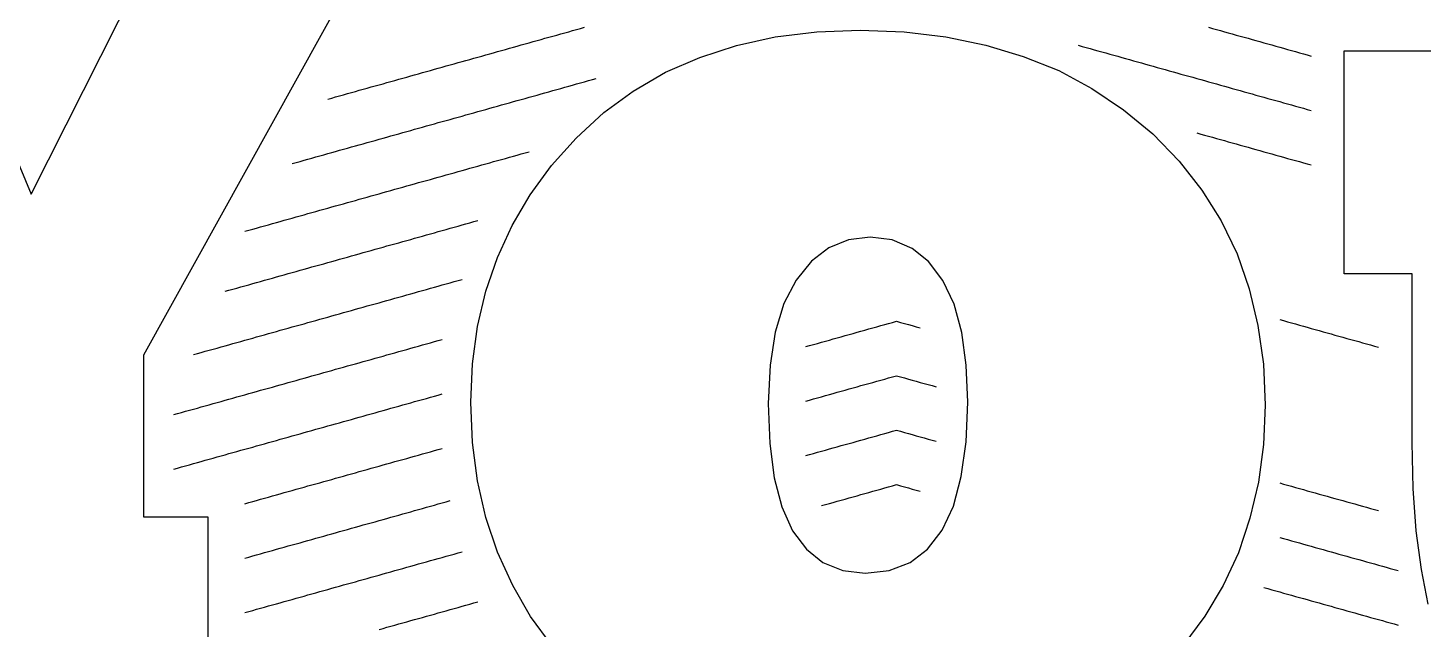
# Model space of a CAD drawing. Header units: millimetres. Extents: x 7 to 193, y 7 to 313.
# Drawn here: x 49 to 130.9, y 143.9 to 179.2 of the extents above; entities that cross this region are included whole.
import ezdxf

# ---------------------------------------------------------------- set-up
doc = ezdxf.new("R2010")
doc.units = ezdxf.units.MM
doc.layers.add('STUDY_GUIDES', color=7, linetype='Continuous')
doc.layers.add('STUDY_LETTER_BOUNDARY', color=7, linetype='Continuous')

msp = doc.modelspace()

# ---------------------------------------------------------------- linework, layer by layer
at = {"layer": 'STUDY_GUIDES'}
for points in [[(66.592, 175.0458), (66.824, 175.1107), (67.056, 175.1757), (67.288, 175.2406), (67.52, 175.3056), (67.752, 175.3706), (67.984, 175.4355), (68.216, 175.5005), (68.448, 175.5654), (68.68, 175.6304), (68.912, 175.6954), (69.144, 175.7603), (69.376, 175.8253), (69.608, 175.8902), (69.84, 175.9552), (70.072, 176.0202), (70.304, 176.0851), (70.536, 176.1501), (70.768, 176.215), (71, 176.28), (71.232, 176.345), (71.464, 176.4099), (71.696, 176.4749), (71.928, 176.5398), (72.16, 176.6048), (72.392, 176.6698), (72.624, 176.7347), (72.856, 176.7997), (73.088, 176.8646), (73.32, 176.9296), (73.552, 176.9946), (73.784, 177.0595), (74.016, 177.1245), (74.248, 177.1894), (74.48, 177.2544), (74.712, 177.3194), (74.944, 177.3843), (75.176, 177.4493), (75.408, 177.5142), (75.64, 177.5792), (75.872, 177.6442), (76.104, 177.7091), (76.336, 177.7741), (76.568, 177.839), (76.8, 177.904), (77.032, 177.969), (77.264, 178.0339), (77.496, 178.0989), (77.728, 178.1638), (77.96, 178.2288), (78.192, 178.2938), (78.424, 178.3587), (78.656, 178.4237), (78.888, 178.4886), (79.12, 178.5536), (79.352, 178.6186), (79.584, 178.6835), (79.816, 178.7485), (80.048, 178.8134), (80.28, 178.8784), (80.512, 178.9434), (80.744, 179.0083), (80.976, 179.0733), (81.208, 179.1382), (81.44, 179.2032), (81.672, 179.2682)], [(118.328, 179.2682), (118.56, 179.2032), (118.792, 179.1382), (119.024, 179.0733), (119.256, 179.0083), (119.488, 178.9434), (119.72, 178.8784), (119.952, 178.8134), (120.184, 178.7485), (120.416, 178.6835), (120.648, 178.6186), (120.88, 178.5536), (121.112, 178.4886), (121.344, 178.4237), (121.576, 178.3587), (121.808, 178.2938), (122.04, 178.2288), (122.272, 178.1638), (122.504, 178.0989), (122.736, 178.0339), (122.968, 177.969), (123.2, 177.904), (123.432, 177.839), (123.664, 177.7741), (123.896, 177.7091), (124.128, 177.6442), (124.36, 177.5792)], [(110.672, 178.2118), (110.904, 178.1469), (111.136, 178.0819), (111.368, 178.017), (111.6, 177.952), (111.832, 177.887), (112.064, 177.8221), (112.296, 177.7571), (112.528, 177.6922), (112.76, 177.6272), (112.992, 177.5622), (113.224, 177.4973), (113.456, 177.4323), (113.688, 177.3674), (113.92, 177.3024), (114.152, 177.2374), (114.384, 177.1725), (114.616, 177.1075), (114.848, 177.0426), (115.08, 176.9776), (115.312, 176.9126), (115.544, 176.8477), (115.776, 176.7827), (116.008, 176.7178), (116.24, 176.6528), (116.472, 176.5878), (116.704, 176.5229), (116.936, 176.4579), (117.168, 176.393), (117.4, 176.328), (117.632, 176.263), (117.864, 176.1981), (118.096, 176.1331), (118.328, 176.0682), (118.56, 176.0032), (118.792, 175.9382), (119.024, 175.8733), (119.256, 175.8083), (119.488, 175.7434), (119.72, 175.6784), (119.952, 175.6134), (120.184, 175.5485), (120.416, 175.4835), (120.648, 175.4186), (120.88, 175.3536), (121.112, 175.2886), (121.344, 175.2237), (121.576, 175.1587), (121.808, 175.0938), (122.04, 175.0288), (122.272, 174.9638), (122.504, 174.8989), (122.736, 174.8339), (122.968, 174.769), (123.2, 174.704), (123.432, 174.639), (123.664, 174.5741), (123.896, 174.5091), (124.128, 174.4442), (124.36, 174.3792)], [(64.504, 171.2611), (64.736, 171.3261), (64.968, 171.391), (65.2, 171.456), (65.432, 171.521), (65.664, 171.5859), (65.896, 171.6509), (66.128, 171.7158), (66.36, 171.7808), (66.592, 171.8458), (66.824, 171.9107), (67.056, 171.9757), (67.288, 172.0406), (67.52, 172.1056), (67.752, 172.1706), (67.984, 172.2355), (68.216, 172.3005), (68.448, 172.3654), (68.68, 172.4304), (68.912, 172.4954), (69.144, 172.5603), (69.376, 172.6253), (69.608, 172.6902), (69.84, 172.7552), (70.072, 172.8202), (70.304, 172.8851), (70.536, 172.9501), (70.768, 173.015), (71, 173.08), (71.232, 173.145), (71.464, 173.2099), (71.696, 173.2749), (71.928, 173.3398), (72.16, 173.4048), (72.392, 173.4698), (72.624, 173.5347), (72.856, 173.5997), (73.088, 173.6646), (73.32, 173.7296), (73.552, 173.7946), (73.784, 173.8595), (74.016, 173.9245), (74.248, 173.9894), (74.48, 174.0544), (74.712, 174.1194), (74.944, 174.1843), (75.176, 174.2493), (75.408, 174.3142), (75.64, 174.3792), (75.872, 174.4442), (76.104, 174.5091), (76.336, 174.5741), (76.568, 174.639), (76.8, 174.704), (77.032, 174.769), (77.264, 174.8339), (77.496, 174.8989), (77.728, 174.9638), (77.96, 175.0288), (78.192, 175.0938), (78.424, 175.1587), (78.656, 175.2237), (78.888, 175.2886), (79.12, 175.3536), (79.352, 175.4186), (79.584, 175.4835), (79.816, 175.5485), (80.048, 175.6134), (80.28, 175.6784), (80.512, 175.7434), (80.744, 175.8083), (80.976, 175.8733), (81.208, 175.9382), (81.44, 176.0032), (81.672, 176.0682), (81.904, 176.1331), (82.136, 176.1981), (82.368, 176.263)], [(117.632, 173.063), (117.864, 172.9981), (118.096, 172.9331), (118.328, 172.8682), (118.56, 172.8032), (118.792, 172.7382), (119.024, 172.6733), (119.256, 172.6083), (119.488, 172.5434), (119.72, 172.4784), (119.952, 172.4134), (120.184, 172.3485), (120.416, 172.2835), (120.648, 172.2186), (120.88, 172.1536), (121.112, 172.0886), (121.344, 172.0237), (121.576, 171.9587), (121.808, 171.8938), (122.04, 171.8288), (122.272, 171.7638), (122.504, 171.6989), (122.736, 171.6339), (122.968, 171.569), (123.2, 171.504), (123.432, 171.439), (123.664, 171.3741), (123.896, 171.3091), (124.128, 171.2442), (124.36, 171.1792)], [(61.72, 167.2816), (61.952, 167.3466), (62.184, 167.4115), (62.416, 167.4765), (62.648, 167.5414), (62.88, 167.6064), (63.112, 167.6714), (63.344, 167.7363), (63.576, 167.8013), (63.808, 167.8662), (64.04, 167.9312), (64.272, 167.9962), (64.504, 168.0611), (64.736, 168.1261), (64.968, 168.191), (65.2, 168.256), (65.432, 168.321), (65.664, 168.3859), (65.896, 168.4509), (66.128, 168.5158), (66.36, 168.5808), (66.592, 168.6458), (66.824, 168.7107), (67.056, 168.7757), (67.288, 168.8406), (67.52, 168.9056), (67.752, 168.9706), (67.984, 169.0355), (68.216, 169.1005), (68.448, 169.1654), (68.68, 169.2304), (68.912, 169.2954), (69.144, 169.3603), (69.376, 169.4253), (69.608, 169.4902), (69.84, 169.5552), (70.072, 169.6202), (70.304, 169.6851), (70.536, 169.7501), (70.768, 169.815), (71, 169.88), (71.232, 169.945), (71.464, 170.0099), (71.696, 170.0749), (71.928, 170.1398), (72.16, 170.2048), (72.392, 170.2698), (72.624, 170.3347), (72.856, 170.3997), (73.088, 170.4646), (73.32, 170.5296), (73.552, 170.5946), (73.784, 170.6595), (74.016, 170.7245), (74.248, 170.7894), (74.48, 170.8544), (74.712, 170.9194), (74.944, 170.9843), (75.176, 171.0493), (75.408, 171.1142), (75.64, 171.1792), (75.872, 171.2442), (76.104, 171.3091), (76.336, 171.3741), (76.568, 171.439), (76.8, 171.504), (77.032, 171.569), (77.264, 171.6339), (77.496, 171.6989), (77.728, 171.7638), (77.96, 171.8288), (78.192, 171.8938), (78.424, 171.9587)], [(60.56, 163.7568), (60.792, 163.8218), (61.024, 163.8867), (61.256, 163.9517), (61.488, 164.0166), (61.72, 164.0816), (61.952, 164.1466), (62.184, 164.2115), (62.416, 164.2765), (62.648, 164.3414), (62.88, 164.4064), (63.112, 164.4714), (63.344, 164.5363), (63.576, 164.6013), (63.808, 164.6662), (64.04, 164.7312), (64.272, 164.7962), (64.504, 164.8611), (64.736, 164.9261), (64.968, 164.991), (65.2, 165.056), (65.432, 165.121), (65.664, 165.1859), (65.896, 165.2509), (66.128, 165.3158), (66.36, 165.3808), (66.592, 165.4458), (66.824, 165.5107), (67.056, 165.5757), (67.288, 165.6406), (67.52, 165.7056), (67.752, 165.7706), (67.984, 165.8355), (68.216, 165.9005), (68.448, 165.9654), (68.68, 166.0304), (68.912, 166.0954), (69.144, 166.1603), (69.376, 166.2253), (69.608, 166.2902), (69.84, 166.3552), (70.072, 166.4202), (70.304, 166.4851), (70.536, 166.5501), (70.768, 166.615), (71, 166.68), (71.232, 166.745), (71.464, 166.8099), (71.696, 166.8749), (71.928, 166.9398), (72.16, 167.0048), (72.392, 167.0698), (72.624, 167.1347), (72.856, 167.1997), (73.088, 167.2646), (73.32, 167.3296), (73.552, 167.3946), (73.784, 167.4595), (74.016, 167.5245), (74.248, 167.5894), (74.48, 167.6544), (74.712, 167.7194), (74.944, 167.7843), (75.176, 167.8493), (75.408, 167.9142)], [(58.704, 160.0371), (58.936, 160.1021), (59.168, 160.167), (59.4, 160.232), (59.632, 160.297), (59.864, 160.3619), (60.096, 160.4269), (60.328, 160.4918), (60.56, 160.5568), (60.792, 160.6218), (61.024, 160.6867), (61.256, 160.7517), (61.488, 160.8166), (61.72, 160.8816), (61.952, 160.9466), (62.184, 161.0115), (62.416, 161.0765), (62.648, 161.1414), (62.88, 161.2064), (63.112, 161.2714), (63.344, 161.3363), (63.576, 161.4013), (63.808, 161.4662), (64.04, 161.5312), (64.272, 161.5962), (64.504, 161.6611), (64.736, 161.7261), (64.968, 161.791), (65.2, 161.856), (65.432, 161.921), (65.664, 161.9859), (65.896, 162.0509), (66.128, 162.1158), (66.36, 162.1808), (66.592, 162.2458), (66.824, 162.3107), (67.056, 162.3757), (67.288, 162.4406), (67.52, 162.5056), (67.752, 162.5706), (67.984, 162.6355), (68.216, 162.7005), (68.448, 162.7654), (68.68, 162.8304), (68.912, 162.8954), (69.144, 162.9603), (69.376, 163.0253), (69.608, 163.0902), (69.84, 163.1552), (70.072, 163.2202), (70.304, 163.2851), (70.536, 163.3501), (70.768, 163.415), (71, 163.48), (71.232, 163.545), (71.464, 163.6099), (71.696, 163.6749), (71.928, 163.7398), (72.16, 163.8048), (72.392, 163.8698), (72.624, 163.9347), (72.856, 163.9997), (73.088, 164.0646), (73.32, 164.1296), (73.552, 164.1946), (73.784, 164.2595), (74.016, 164.3245), (74.248, 164.3894), (74.48, 164.4544)], [(94.664, 160.5059), (94.896, 160.5709), (95.128, 160.6358), (95.36, 160.7008), (95.592, 160.7658), (95.824, 160.8307), (96.056, 160.8957), (96.288, 160.9606), (96.52, 161.0256), (96.752, 161.0906), (96.984, 161.1555), (97.216, 161.2205), (97.448, 161.2854), (97.68, 161.3504), (97.912, 161.4154), (98.144, 161.4803), (98.376, 161.5453), (98.608, 161.6102), (98.84, 161.6752), (99.072, 161.7402), (99.304, 161.8051), (99.536, 161.8701), (99.768, 161.935), (100, 162), (100.232, 161.935), (100.464, 161.8701), (100.696, 161.8051), (100.928, 161.7402), (101.16, 161.6752), (101.392, 161.6102)], [(122.504, 162.0989), (122.736, 162.0339), (122.968, 161.969), (123.2, 161.904), (123.432, 161.839), (123.664, 161.7741), (123.896, 161.7091), (124.128, 161.6442), (124.36, 161.5792), (124.592, 161.5142), (124.824, 161.4493), (125.056, 161.3843), (125.288, 161.3194), (125.52, 161.2544), (125.752, 161.1894), (125.984, 161.1245), (126.216, 161.0595), (126.448, 160.9946), (126.68, 160.9296), (126.912, 160.8646), (127.144, 160.7997), (127.376, 160.7347), (127.608, 160.6698), (127.84, 160.6048), (128.072, 160.5398), (128.304, 160.4749)], [(57.544, 156.5123), (57.776, 156.5773), (58.008, 156.6422), (58.24, 156.7072), (58.472, 156.7722), (58.704, 156.8371), (58.936, 156.9021), (59.168, 156.967), (59.4, 157.032), (59.632, 157.097), (59.864, 157.1619), (60.096, 157.2269), (60.328, 157.2918), (60.56, 157.3568), (60.792, 157.4218), (61.024, 157.4867), (61.256, 157.5517), (61.488, 157.6166), (61.72, 157.6816), (61.952, 157.7466), (62.184, 157.8115), (62.416, 157.8765), (62.648, 157.9414), (62.88, 158.0064), (63.112, 158.0714), (63.344, 158.1363), (63.576, 158.2013), (63.808, 158.2662), (64.04, 158.3312), (64.272, 158.3962), (64.504, 158.4611), (64.736, 158.5261), (64.968, 158.591), (65.2, 158.656), (65.432, 158.721), (65.664, 158.7859), (65.896, 158.8509), (66.128, 158.9158), (66.36, 158.9808), (66.592, 159.0458), (66.824, 159.1107), (67.056, 159.1757), (67.288, 159.2406), (67.52, 159.3056), (67.752, 159.3706), (67.984, 159.4355), (68.216, 159.5005), (68.448, 159.5654), (68.68, 159.6304), (68.912, 159.6954), (69.144, 159.7603), (69.376, 159.8253), (69.608, 159.8902), (69.84, 159.9552), (70.072, 160.0202), (70.304, 160.0851), (70.536, 160.1501), (70.768, 160.215), (71, 160.28), (71.232, 160.345), (71.464, 160.4099), (71.696, 160.4749), (71.928, 160.5398), (72.16, 160.6048), (72.392, 160.6698), (72.624, 160.7347), (72.856, 160.7997), (73.088, 160.8646), (73.32, 160.9296)], [(94.664, 157.3059), (94.896, 157.3709), (95.128, 157.4358), (95.36, 157.5008), (95.592, 157.5658), (95.824, 157.6307), (96.056, 157.6957), (96.288, 157.7606), (96.52, 157.8256), (96.752, 157.8906), (96.984, 157.9555), (97.216, 158.0205), (97.448, 158.0854), (97.68, 158.1504), (97.912, 158.2154), (98.144, 158.2803), (98.376, 158.3453), (98.608, 158.4102), (98.84, 158.4752), (99.072, 158.5402), (99.304, 158.6051), (99.536, 158.6701), (99.768, 158.735), (100, 158.8), (100.232, 158.735), (100.464, 158.6701), (100.696, 158.6051), (100.928, 158.5402), (101.16, 158.4752), (101.392, 158.4102), (101.624, 158.3453), (101.856, 158.2803), (102.088, 158.2154), (102.32, 158.1504)], [(57.544, 153.3123), (57.776, 153.3773), (58.008, 153.4422), (58.24, 153.5072), (58.472, 153.5722), (58.704, 153.6371), (58.936, 153.7021), (59.168, 153.767), (59.4, 153.832), (59.632, 153.897), (59.864, 153.9619), (60.096, 154.0269), (60.328, 154.0918), (60.56, 154.1568), (60.792, 154.2218), (61.024, 154.2867), (61.256, 154.3517), (61.488, 154.4166), (61.72, 154.4816), (61.952, 154.5466), (62.184, 154.6115), (62.416, 154.6765), (62.648, 154.7414), (62.88, 154.8064), (63.112, 154.8714), (63.344, 154.9363), (63.576, 155.0013), (63.808, 155.0662), (64.04, 155.1312), (64.272, 155.1962), (64.504, 155.2611), (64.736, 155.3261), (64.968, 155.391), (65.2, 155.456), (65.432, 155.521), (65.664, 155.5859), (65.896, 155.6509), (66.128, 155.7158), (66.36, 155.7808), (66.592, 155.8458), (66.824, 155.9107), (67.056, 155.9757), (67.288, 156.0406), (67.52, 156.1056), (67.752, 156.1706), (67.984, 156.2355), (68.216, 156.3005), (68.448, 156.3654), (68.68, 156.4304), (68.912, 156.4954), (69.144, 156.5603), (69.376, 156.6253), (69.608, 156.6902), (69.84, 156.7552), (70.072, 156.8202), (70.304, 156.8851), (70.536, 156.9501), (70.768, 157.015), (71, 157.08), (71.232, 157.145), (71.464, 157.2099), (71.696, 157.2749), (71.928, 157.3398), (72.16, 157.4048), (72.392, 157.4698), (72.624, 157.5347), (72.856, 157.5997), (73.088, 157.6646), (73.32, 157.7296)], [(94.664, 154.1059), (94.896, 154.1709), (95.128, 154.2358), (95.36, 154.3008), (95.592, 154.3658), (95.824, 154.4307), (96.056, 154.4957), (96.288, 154.5606), (96.52, 154.6256), (96.752, 154.6906), (96.984, 154.7555), (97.216, 154.8205), (97.448, 154.8854), (97.68, 154.9504), (97.912, 155.0154), (98.144, 155.0803), (98.376, 155.1453), (98.608, 155.2102), (98.84, 155.2752), (99.072, 155.3402), (99.304, 155.4051), (99.536, 155.4701), (99.768, 155.535), (100, 155.6), (100.232, 155.535), (100.464, 155.4701), (100.696, 155.4051), (100.928, 155.3402), (101.16, 155.2752), (101.392, 155.2102), (101.624, 155.1453), (101.856, 155.0803), (102.088, 155.0154), (102.32, 154.9504)], [(61.72, 151.2816), (61.952, 151.3466), (62.184, 151.4115), (62.416, 151.4765), (62.648, 151.5414), (62.88, 151.6064), (63.112, 151.6714), (63.344, 151.7363), (63.576, 151.8013), (63.808, 151.8662), (64.04, 151.9312), (64.272, 151.9962), (64.504, 152.0611), (64.736, 152.1261), (64.968, 152.191), (65.2, 152.256), (65.432, 152.321), (65.664, 152.3859), (65.896, 152.4509), (66.128, 152.5158), (66.36, 152.5808), (66.592, 152.6458), (66.824, 152.7107), (67.056, 152.7757), (67.288, 152.8406), (67.52, 152.9056), (67.752, 152.9706), (67.984, 153.0355), (68.216, 153.1005), (68.448, 153.1654), (68.68, 153.2304), (68.912, 153.2954), (69.144, 153.3603), (69.376, 153.4253), (69.608, 153.4902), (69.84, 153.5552), (70.072, 153.6202), (70.304, 153.6851), (70.536, 153.7501), (70.768, 153.815), (71, 153.88), (71.232, 153.945), (71.464, 154.0099), (71.696, 154.0749), (71.928, 154.1398), (72.16, 154.2048), (72.392, 154.2698), (72.624, 154.3347), (72.856, 154.3997), (73.088, 154.4646), (73.32, 154.5296)], [(122.504, 152.4989), (122.736, 152.4339), (122.968, 152.369), (123.2, 152.304), (123.432, 152.239), (123.664, 152.1741), (123.896, 152.1091), (124.128, 152.0442), (124.36, 151.9792), (124.592, 151.9142), (124.824, 151.8493), (125.056, 151.7843), (125.288, 151.7194), (125.52, 151.6544), (125.752, 151.5894), (125.984, 151.5245), (126.216, 151.4595), (126.448, 151.3946), (126.68, 151.3296), (126.912, 151.2646), (127.144, 151.1997), (127.376, 151.1347), (127.608, 151.0698), (127.84, 151.0048), (128.072, 150.9398), (128.304, 150.8749)], [(95.592, 151.1658), (95.824, 151.2307), (96.056, 151.2957), (96.288, 151.3606), (96.52, 151.4256), (96.752, 151.4906), (96.984, 151.5555), (97.216, 151.6205), (97.448, 151.6854), (97.68, 151.7504), (97.912, 151.8154), (98.144, 151.8803), (98.376, 151.9453), (98.608, 152.0102), (98.84, 152.0752), (99.072, 152.1402), (99.304, 152.2051), (99.536, 152.2701), (99.768, 152.335), (100, 152.4), (100.232, 152.335), (100.464, 152.2701), (100.696, 152.2051), (100.928, 152.1402), (101.16, 152.0752), (101.392, 152.0102)], [(61.72, 148.0816), (61.952, 148.1466), (62.184, 148.2115), (62.416, 148.2765), (62.648, 148.3414), (62.88, 148.4064), (63.112, 148.4714), (63.344, 148.5363), (63.576, 148.6013), (63.808, 148.6662), (64.04, 148.7312), (64.272, 148.7962), (64.504, 148.8611), (64.736, 148.9261), (64.968, 148.991), (65.2, 149.056), (65.432, 149.121), (65.664, 149.1859), (65.896, 149.2509), (66.128, 149.3158), (66.36, 149.3808), (66.592, 149.4458), (66.824, 149.5107), (67.056, 149.5757), (67.288, 149.6406), (67.52, 149.7056), (67.752, 149.7706), (67.984, 149.8355), (68.216, 149.9005), (68.448, 149.9654), (68.68, 150.0304), (68.912, 150.0954), (69.144, 150.1603), (69.376, 150.2253), (69.608, 150.2902), (69.84, 150.3552), (70.072, 150.4202), (70.304, 150.4851), (70.536, 150.5501), (70.768, 150.615), (71, 150.68), (71.232, 150.745), (71.464, 150.8099), (71.696, 150.8749), (71.928, 150.9398), (72.16, 151.0048), (72.392, 151.0698), (72.624, 151.1347), (72.856, 151.1997), (73.088, 151.2646), (73.32, 151.3296), (73.552, 151.3946), (73.784, 151.4595)], [(122.504, 149.2989), (122.736, 149.2339), (122.968, 149.169), (123.2, 149.104), (123.432, 149.039), (123.664, 148.9741), (123.896, 148.9091), (124.128, 148.8442), (124.36, 148.7792), (124.592, 148.7142), (124.824, 148.6493), (125.056, 148.5843), (125.288, 148.5194), (125.52, 148.4544), (125.752, 148.3894), (125.984, 148.3245), (126.216, 148.2595), (126.448, 148.1946), (126.68, 148.1296), (126.912, 148.0646), (127.144, 147.9997), (127.376, 147.9347), (127.608, 147.8698), (127.84, 147.8048), (128.072, 147.7398), (128.304, 147.6749), (128.536, 147.6099), (128.768, 147.545), (129, 147.48), (129.232, 147.415), (129.464, 147.3501)], [(61.72, 144.8816), (61.952, 144.9466), (62.184, 145.0115), (62.416, 145.0765), (62.648, 145.1414), (62.88, 145.2064), (63.112, 145.2714), (63.344, 145.3363), (63.576, 145.4013), (63.808, 145.4662), (64.04, 145.5312), (64.272, 145.5962), (64.504, 145.6611), (64.736, 145.7261), (64.968, 145.791), (65.2, 145.856), (65.432, 145.921), (65.664, 145.9859), (65.896, 146.0509), (66.128, 146.1158), (66.36, 146.1808), (66.592, 146.2458), (66.824, 146.3107), (67.056, 146.3757), (67.288, 146.4406), (67.52, 146.5056), (67.752, 146.5706), (67.984, 146.6355), (68.216, 146.7005), (68.448, 146.7654), (68.68, 146.8304), (68.912, 146.8954), (69.144, 146.9603), (69.376, 147.0253), (69.608, 147.0902), (69.84, 147.1552), (70.072, 147.2202), (70.304, 147.2851), (70.536, 147.3501), (70.768, 147.415), (71, 147.48), (71.232, 147.545), (71.464, 147.6099), (71.696, 147.6749), (71.928, 147.7398), (72.16, 147.8048), (72.392, 147.8698), (72.624, 147.9347), (72.856, 147.9997), (73.088, 148.0646), (73.32, 148.1296), (73.552, 148.1946), (73.784, 148.2595), (74.016, 148.3245), (74.248, 148.3894), (74.48, 148.4544)], [(121.576, 146.3587), (121.808, 146.2938), (122.04, 146.2288), (122.272, 146.1638), (122.504, 146.0989), (122.736, 146.0339), (122.968, 145.969), (123.2, 145.904), (123.432, 145.839), (123.664, 145.7741), (123.896, 145.7091), (124.128, 145.6442), (124.36, 145.5792), (124.592, 145.5142), (124.824, 145.4493), (125.056, 145.3843), (125.288, 145.3194), (125.52, 145.2544), (125.752, 145.1894), (125.984, 145.1245), (126.216, 145.0595), (126.448, 144.9946), (126.68, 144.9296), (126.912, 144.8646), (127.144, 144.7997), (127.376, 144.7347), (127.608, 144.6698), (127.84, 144.6048), (128.072, 144.5398), (128.304, 144.4749), (128.536, 144.4099), (128.768, 144.345), (129, 144.28), (129.232, 144.215), (129.464, 144.1501)], [(69.608, 143.8902), (69.84, 143.9552), (70.072, 144.0202), (70.304, 144.0851), (70.536, 144.1501), (70.768, 144.215), (71, 144.28), (71.232, 144.345), (71.464, 144.4099), (71.696, 144.4749), (71.928, 144.5398), (72.16, 144.6048), (72.392, 144.6698), (72.624, 144.7347), (72.856, 144.7997), (73.088, 144.8646), (73.32, 144.9296), (73.552, 144.9946), (73.784, 145.0595), (74.016, 145.1245), (74.248, 145.1894), (74.48, 145.2544), (74.712, 145.3194), (74.944, 145.3843), (75.176, 145.4493), (75.408, 145.5142)]]:
    msp.add_lwpolyline(points, dxfattribs=at)
at = {"layer": 'STUDY_LETTER_BOUNDARY'}
for points in [[(59.55, 136.19), (33.48, 136.19), (33.48, 150.5), (37.32, 150.5), (37.32, 160.01), (25.26, 181.67), (22.02, 181.67), (22.02, 195.98), (46.95, 195.98), (46.95, 181.67), (44.1, 181.67), (49.17, 169.46), (55.32, 181.67), (52.41, 181.67), (52.41, 195.98), (70.77, 195.98), (70.77, 181.67), (67.77, 181.67), (55.77, 160.01), (55.77, 150.5), (59.55, 150.5)], [(92.46, 157.16), (92.55, 154.82), (92.82, 152.81), (93.27, 151.1), (93.9, 149.69), (94.71, 148.61), (95.67, 147.83), (96.84, 147.35), (98.16, 147.2), (99.57, 147.35), (100.8, 147.83), (101.82, 148.61), (102.69, 149.72), (103.35, 151.13), (103.8, 152.87), (104.1, 154.91), (104.19, 157.25), (104.1, 159.41), (103.83, 161.33), (103.38, 163.01), (102.72, 164.39), (101.88, 165.5), (100.92, 166.28), (99.75, 166.79), (98.46, 166.94), (97.17, 166.79), (96.03, 166.31), (95.01, 165.53), (94.11, 164.42), (93.39, 163.04), (92.88, 161.36), (92.58, 159.41), (92.46, 157.16)]]:
    msp.add_lwpolyline(points, close=True, dxfattribs=at)
for points in [[(79.77, 142.94), (78.51, 144.65), (77.46, 146.48), (76.56, 148.43), (75.87, 150.47), (75.39, 152.63), (75.09, 154.88), (75, 157.25), (75, 157.25), (75.09, 159.5), (75.39, 161.69), (75.87, 163.76), (76.56, 165.74), (77.43, 167.63), (78.48, 169.43), (79.74, 171.14), (81.18, 172.76), (82.8, 174.26), (84.54, 175.52), (86.43, 176.63), (88.44, 177.5), (90.6, 178.19), (92.88, 178.7), (95.31, 179), (97.86, 179.09), (100.44, 179), (102.9, 178.7), (105.24, 178.22), (107.43, 177.56), (109.53, 176.72), (111.48, 175.67), (113.34, 174.41), (115.05, 173), (116.61, 171.41), (117.93, 169.7), (119.07, 167.9), (120, 165.95), (120.72, 163.91), (121.23, 161.75), (121.56, 159.47), (121.65, 157.07), (121.56, 154.76), (121.26, 152.54), (120.75, 150.44), (120.09, 148.4), (119.19, 146.48), (118.11, 144.68), (116.82, 142.94)], [(131.22, 145.37), (130.83, 147.41), (130.53, 149.69), (130.35, 152.18), (130.29, 154.88), (130.29, 164.78), (126.3, 164.78), (126.3, 177.89), (147.54, 177.89)]]:
    msp.add_lwpolyline(points, dxfattribs=at)

doc.saveas('drawing.dxf')
